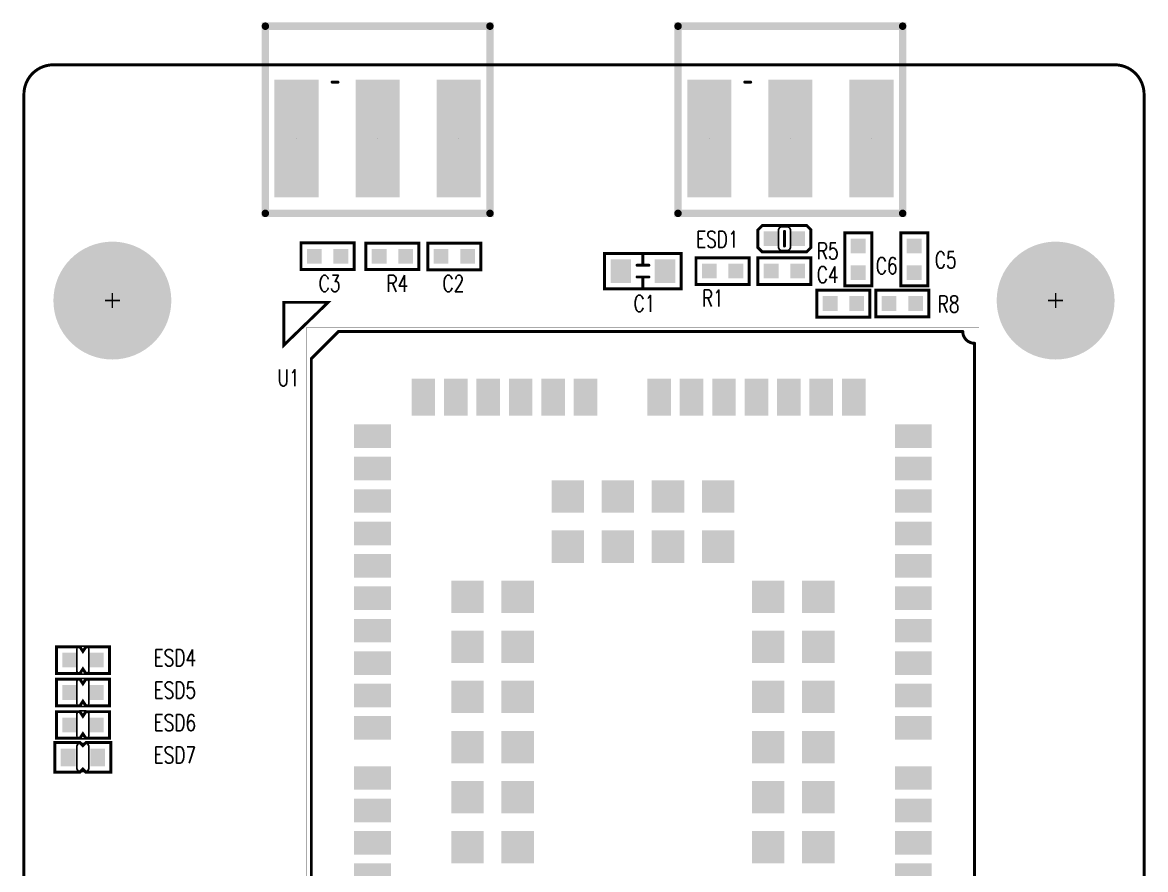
# Model space of a CAD drawing. Extents: x -0.1 to 38, y -0.1 to 57.4.
# Drawn here: x -0.05 to 38.05, y 28.69 to 57.44 of the extents above; entities that cross this region are included whole.
import ezdxf
from ezdxf.enums import TextEntityAlignment as Align

# ---------------------------------------------------------------- set-up
doc = ezdxf.new("R2010")
doc.units = 0
doc.linetypes.add('KEEPOUT_00001000$0', pattern=[2, 1, 1])
for name, color, linetype in [('BOARD_OUTLINE_00', 254, 'CONTINUOUS'), ('DRIL_NPLTE_THRU_01', 176, 'CONTINUOUS'), ('DRIL_NPLTE_THRU_02', 136, 'CONTINUOUS'), ('DRIL_NPLTE_THRU_03', 255, 'CONTINUOUS'), ('DRIL_NPLTE_THRU_04', 16, 'CONTINUOUS'), ('DRIL_PLTE_THRU_01', 176, 'CONTINUOUS'), ('DRIL_PLTE_THRU_02', 136, 'CONTINUOUS'), ('DRIL_PLTE_THRU_03', 255, 'CONTINUOUS'), ('DRIL_PLTE_THRU_04', 16, 'CONTINUOUS'), ('DRIL_SYMBOL', 254, 'CONTINUOUS'), ('KEEPOUT_01', 130, 'CONTINUOUS'), ('PADS_BOT', 1, 'CONTINUOUS'), ('PADS_INNER', 5, 'CONTINUOUS'), ('PADS_TOP', 5, 'CONTINUOUS'), ('PADS_XR_21', 176, 'CONTINUOUS'), ('PADS_XR_23', 183, 'CONTINUOUS'), ('PART_NAME_01', 254, 'CONTINUOUS'), ('PART_TOP_2DLINE_00', 254, 'CONTINUOUS'), ('PART_TOP_2DLINE_01', 254, 'CONTINUOUS'), ('PART_TOP_2DLINE_26', 254, 'CONTINUOUS'), ('PART_TOP_2DLINE_27', 43, 'CONTINUOUS'), ('PART_TOP_COPPER_26', 254, 'CONTINUOUS')]:
    doc.layers.add(name, color=color, linetype=linetype)
doc.styles.add('W0$1', font='simplex', dxfattribs={"width": 0.75})

# ---------------------------------------------------------------- blocks, each defined once
blk = doc.blocks.new('SMOOTH_0$1')
at = {"const_width": 0.05}
blk.add_lwpolyline([(-0.025, 0, 1), (0.025, 0, 1)], format="xyb", close=True, dxfattribs=at)
blk = doc.blocks.new('BOARD_27')
at = {"layer": 'BOARD_OUTLINE_00', "const_width": 0.1}
blk.add_lwpolyline([(-1, 1, 0.414214), (0, 0), (24, 0, 0.414214), (25, 1), (25, 16), (30, 16, 0.414214), (31, 17), (31, 55, 0.414214), (30, 56), (-6, 56, 0.414214), (-7, 55), (-7, 17, 0.414214), (-6, 16), (-1, 16)], format="xyb", close=True, dxfattribs=at)
at = {"layer": 'BOARD_OUTLINE_00'}
for p in [(-1, 1), (0, 0)]:
    blk.add_blockref('SMOOTH_0$1', p, dxfattribs=at)
blk = doc.blocks.new('PART_BODY_TOP_1')
at = {"layer": 'PART_TOP_2DLINE_00', "const_width": 0.1}
blk.add_lwpolyline([(-1.3, 0.6), (1.3, 0.6), (1.3, -0.6), (-1.3, -0.6)], close=True, dxfattribs=at)
for points in [[(0, 0.6), (0, 0.2)], [(-0.2, 0.2), (0.2, 0.2)], [(-0.2, -0.2), (0.2, -0.2)], [(0, -0.6), (0, -0.2)]]:
    blk.add_lwpolyline(points, dxfattribs=at)
at = {"layer": 'PART_TOP_2DLINE_00'}
for p in [(-1.3, 0.6), (0, 0.6), (1.3, 0.6), (-0.2, 0.2), (0, 0.2), (0.2, 0.2), (-0.2, -0.2), (0, -0.2), (0.2, -0.2), (-1.3, -0.6), (0, -0.6), (1.3, -0.6)]:
    blk.add_blockref('SMOOTH_0$1', p, dxfattribs=at)
blk = doc.blocks.new('DRIL_HOLE_0')
blk.add_lwpolyline([(0, 0, 1), (0, 0, 1)], format="xyb", close=True)
blk = doc.blocks.new('PAD_0')
blk.add_lwpolyline([(0, 0, 1), (0, 0, 1)], format="xyb", close=True)
blk = doc.blocks.new('PAD_1')
at = {"const_width": 0.7}
blk.add_lwpolyline([(-0.4, 0), (0.4, 0)], dxfattribs=at)
blk = doc.blocks.new('STK_TOP_5')
at = {"layer": 'DRIL_PLTE_THRU_01'}
blk.add_blockref('DRIL_HOLE_0', (0, 0), dxfattribs=at)
at = {"layer": 'DRIL_PLTE_THRU_02'}
blk.add_blockref('DRIL_HOLE_0', (0, 0), dxfattribs=at)
at = {"layer": 'DRIL_PLTE_THRU_03'}
blk.add_blockref('DRIL_HOLE_0', (0, 0), dxfattribs=at)
at = {"layer": 'DRIL_PLTE_THRU_04'}
blk.add_blockref('DRIL_HOLE_0', (0, 0), dxfattribs=at)
at = {"layer": 'PADS_BOT'}
blk.add_blockref('PAD_0', (0, 0), dxfattribs=at)
at = {"layer": 'PADS_INNER'}
blk.add_blockref('PAD_0', (0, 0), dxfattribs=at)
at = {"layer": 'PADS_TOP', "rotation": 90}
blk.add_blockref('PAD_1', (0, 0), dxfattribs=at)
blk = doc.blocks.new('SYM_TOP_2')
for name, p in [('PART_BODY_TOP_1', (0, 0)), ('STK_TOP_5', (-0.75, 0)), ('STK_TOP_5', (0.75, 0))]:
    blk.add_blockref(name, p)
blk = doc.blocks.new('PART_TOP_0')
blk.add_blockref('SYM_TOP_2', (0, 0))
at = {"layer": 'PART_NAME_01', "style": 'W0$1', "width": 0.75}
blk.add_text('C1', height=0.56, rotation=180, dxfattribs=at).set_placement((-0.05, 1.1), align=Align.MIDDLE_CENTER)
blk = doc.blocks.new('PART_BODY_TOP_2')
at = {"layer": 'PART_TOP_2DLINE_01', "const_width": 0.1}
blk.add_lwpolyline([(-0.9, -0.46), (0.9, -0.46), (0.9, 0.45), (-0.9, 0.45)], close=True, dxfattribs=at)
at = {"layer": 'PART_TOP_2DLINE_01'}
for p in [(-0.9, 0.45), (0.9, 0.45), (-0.9, -0.46), (0.9, -0.46)]:
    blk.add_blockref('SMOOTH_0$1', p, dxfattribs=at)
blk = doc.blocks.new('PAD_2')
at = {"const_width": 0.5}
blk.add_lwpolyline([(-0.25, 0), (0.25, 0)], dxfattribs=at)
blk = doc.blocks.new('STK_TOP_21')
at = {"layer": 'DRIL_PLTE_THRU_01'}
blk.add_blockref('DRIL_HOLE_0', (0, 0), dxfattribs=at)
at = {"layer": 'DRIL_PLTE_THRU_02'}
blk.add_blockref('DRIL_HOLE_0', (0, 0), dxfattribs=at)
at = {"layer": 'DRIL_PLTE_THRU_03'}
blk.add_blockref('DRIL_HOLE_0', (0, 0), dxfattribs=at)
at = {"layer": 'DRIL_PLTE_THRU_04'}
blk.add_blockref('DRIL_HOLE_0', (0, 0), dxfattribs=at)
at = {"layer": 'PADS_BOT'}
blk.add_blockref('PAD_0', (0, 0), dxfattribs=at)
at = {"layer": 'PADS_INNER'}
blk.add_blockref('PAD_0', (0, 0), dxfattribs=at)
at = {"layer": 'PADS_TOP'}
blk.add_blockref('PAD_2', (0, 0), dxfattribs=at)
blk = doc.blocks.new('SYM_TOP_3')
for name, p in [('PART_BODY_TOP_2', (0, 0)), ('STK_TOP_21', (-0.45, 0)), ('STK_TOP_21', (0.45, 0))]:
    blk.add_blockref(name, p)
blk = doc.blocks.new('PART_TOP_10')
blk.add_blockref('SYM_TOP_3', (0, 0))
at = {"layer": 'PART_NAME_01', "style": 'W0$1', "width": 0.75}
blk.add_text('C2', height=0.56, dxfattribs=at).set_placement((-0.4, -1.2))
blk = doc.blocks.new('PART_TOP_21')
blk.add_blockref('SYM_TOP_3', (0, 0))
at = {"layer": 'PART_NAME_01', "style": 'W0$1', "width": 0.75}
blk.add_text('C3', height=0.56, rotation=180, dxfattribs=at).set_placement((0.3, 1.2))
blk = doc.blocks.new('PART_TOP_23')
blk.add_blockref('SYM_TOP_3', (0, 0))
at = {"layer": 'PART_NAME_01', "style": 'W0$1', "width": 0.75}
blk.add_text('C4', height=0.56, dxfattribs=at).set_placement((-0.9, 0.7))
blk = doc.blocks.new('PART_TOP_24')
blk.add_blockref('SYM_TOP_3', (0, 0))
at = {"layer": 'PART_NAME_01', "style": 'W0$1', "width": 0.75}
blk.add_text('C5', height=0.56, rotation=270, dxfattribs=at).set_placement((-0.3, -0.7))
blk = doc.blocks.new('PART_TOP_25')
blk.add_blockref('SYM_TOP_3', (0, 0))
at = {"layer": 'PART_NAME_01', "style": 'W0$1', "width": 0.75}
blk.add_text('C6', height=0.56, rotation=270, dxfattribs=at).set_placement((-0.5, -0.6))
blk = doc.blocks.new('PART_BODY_TOP_9')
at = {"layer": 'KEEPOUT_01', "linetype": 'KEEPOUT_00001000$0'}
blk.add_lwpolyline([(-0.2, 0.3, -0.414214), (-0.1, 0.4), (0.1, 0.4, -0.414214), (0.2, 0.3), (0.2, -0.3, -0.414214), (0.1, -0.4), (-0.1, -0.4, -0.414214), (-0.2, -0.3)], format="xyb", close=True, dxfattribs=at)
at = {"layer": 'PART_TOP_2DLINE_00', "const_width": 0.1}
blk.add_lwpolyline([(-0.75, 0.45), (-0.9, 0.3), (-0.9, -0.3), (-0.75, -0.45), (0.75, -0.45), (0.9, -0.3), (0.9, 0.3), (0.75, 0.45)], close=True, dxfattribs=at)
blk.add_lwpolyline([(0, -0.25), (0, 0.25)], dxfattribs=at)
at = {"layer": 'PART_TOP_2DLINE_00'}
for p in [(-0.75, 0.45), (0.75, 0.45), (-0.9, 0.3), (0, 0.25), (0.9, 0.3), (-0.9, -0.3), (0, -0.25), (0.9, -0.3), (-0.75, -0.45), (0.75, -0.45)]:
    blk.add_blockref('SMOOTH_0$1', p, dxfattribs=at)
blk = doc.blocks.new('SYM_TOP_10')
for name, p in [('PART_BODY_TOP_9', (0, 0)), ('STK_TOP_21', (-0.45, 0)), ('STK_TOP_21', (0.45, 0))]:
    blk.add_blockref(name, p)
blk = doc.blocks.new('PART_TOP_34')
blk.add_blockref('SYM_TOP_10', (0, 0))
at = {"layer": 'PART_NAME_01', "style": 'W0$1', "width": 0.75}
blk.add_text('ESD1', height=0.56, rotation=180, dxfattribs=at).set_placement((3, 0.3))
blk = doc.blocks.new('PART_BODY_TOP_10')
at = {"layer": 'KEEPOUT_01', "linetype": 'KEEPOUT_00001000$0'}
blk.add_lwpolyline([(-0.2, 0.375, -0.414214), (-0.1, 0.475), (0.1, 0.475, -0.414214), (0.2, 0.375), (0.2, -0.375, -0.414214), (0.1, -0.475), (-0.1, -0.475, -0.414214), (-0.2, -0.375)], format="xyb", close=True, dxfattribs=at)
at = {"layer": 'PART_TOP_2DLINE_00', "const_width": 0.1}
blk.add_lwpolyline([(-0.9, 0.45), (-0.9, -0.45), (-0.1, -0.45), (0, -0.3), (0.1, -0.45), (0.9, -0.45), (0.9, 0.45), (0.1, 0.45), (0, 0.3), (-0.1, 0.45)], close=True, dxfattribs=at)
at = {"layer": 'PART_TOP_2DLINE_00'}
for p in [(-0.9, 0.45), (-0.1, 0.45), (0.1, 0.45), (0.9, 0.45), (0, 0.3), (0, -0.3), (-0.9, -0.45), (-0.1, -0.45), (0.1, -0.45), (0.9, -0.45)]:
    blk.add_blockref('SMOOTH_0$1', p, dxfattribs=at)
blk = doc.blocks.new('SYM_TOP_11')
for name, p in [('PART_BODY_TOP_10', (0, 0)), ('STK_TOP_21', (-0.45, 0)), ('STK_TOP_21', (0.45, 0))]:
    blk.add_blockref(name, p)
blk = doc.blocks.new('PART_TOP_37')
blk.add_blockref('SYM_TOP_11', (0, 0))
at = {"layer": 'PART_NAME_01', "style": 'W0$1', "width": 0.75}
blk.add_text('ESD4', height=0.56, rotation=180, dxfattribs=at).set_placement((-2.4, 0.2))
blk = doc.blocks.new('PART_TOP_38')
blk.add_blockref('SYM_TOP_11', (0, 0))
at = {"layer": 'PART_NAME_01', "style": 'W0$1', "width": 0.75}
blk.add_text('ESD5', height=0.56, rotation=180, dxfattribs=at).set_placement((-2.4, 0.2))
blk = doc.blocks.new('PART_TOP_39')
blk.add_blockref('SYM_TOP_11', (0, 0))
at = {"layer": 'PART_NAME_01', "style": 'W0$1', "width": 0.75}
blk.add_text('ESD6', height=0.56, rotation=180, dxfattribs=at).set_placement((-2.4, 0.2))
blk = doc.blocks.new('PART_BODY_TOP_11')
at = {"layer": 'KEEPOUT_01', "linetype": 'KEEPOUT_00001000$0'}
blk.add_lwpolyline([(-0.2, 0.375, -0.414214), (-0.1, 0.475), (0.1, 0.475, -0.414214), (0.2, 0.375), (0.2, -0.375, -0.414214), (0.1, -0.475), (-0.1, -0.475, -0.414214), (-0.2, -0.375)], format="xyb", close=True, dxfattribs=at)
at = {"layer": 'PART_TOP_2DLINE_00', "const_width": 0.1}
blk.add_lwpolyline([(-0.95, 0.5), (-0.95, -0.5), (-0.1, -0.5), (0, -0.4), (0.1, -0.5), (0.95, -0.5), (0.95, 0.5), (0.1, 0.5), (0, 0.4), (-0.1, 0.5)], close=True, dxfattribs=at)
at = {"layer": 'PART_TOP_2DLINE_00'}
for p in [(-0.95, 0.5), (-0.1, 0.5), (0, 0.4), (0.1, 0.5), (0.95, 0.5), (0, -0.4), (-0.95, -0.5), (-0.1, -0.5), (0.1, -0.5), (0.95, -0.5)]:
    blk.add_blockref('SMOOTH_0$1', p, dxfattribs=at)
blk = doc.blocks.new('PAD_6')
at = {"const_width": 0.5}
blk.add_lwpolyline([(-0.3, 0), (0.3, 0)], dxfattribs=at)
blk = doc.blocks.new('STK_TOP_149')
at = {"layer": 'DRIL_PLTE_THRU_01'}
blk.add_blockref('DRIL_HOLE_0', (0, 0), dxfattribs=at)
at = {"layer": 'DRIL_PLTE_THRU_02'}
blk.add_blockref('DRIL_HOLE_0', (0, 0), dxfattribs=at)
at = {"layer": 'DRIL_PLTE_THRU_03'}
blk.add_blockref('DRIL_HOLE_0', (0, 0), dxfattribs=at)
at = {"layer": 'DRIL_PLTE_THRU_04'}
blk.add_blockref('DRIL_HOLE_0', (0, 0), dxfattribs=at)
at = {"layer": 'PADS_BOT'}
blk.add_blockref('PAD_0', (0, 0), dxfattribs=at)
at = {"layer": 'PADS_INNER'}
blk.add_blockref('PAD_0', (0, 0), dxfattribs=at)
at = {"layer": 'PADS_TOP', "rotation": 90}
blk.add_blockref('PAD_6', (0, 0), dxfattribs=at)
blk = doc.blocks.new('SYM_TOP_12')
for name, p in [('PART_BODY_TOP_11', (0, 0)), ('STK_TOP_149', (-0.5, 0)), ('STK_TOP_149', (0.5, 0))]:
    blk.add_blockref(name, p)
blk = doc.blocks.new('PART_TOP_40')
blk.add_blockref('SYM_TOP_12', (0, 0))
at = {"layer": 'PART_NAME_01', "style": 'W0$1', "width": 0.75}
blk.add_text('ESD7', height=0.56, rotation=180, dxfattribs=at).set_placement((-2.4, 0.2))
blk = doc.blocks.new('PART_BODY_TOP_17')
at = {"layer": 'PART_TOP_2DLINE_01', "const_width": 0.1}
blk.add_lwpolyline([(-0.9, 0.45), (0.9, 0.45), (0.9, -0.45), (-0.9, -0.45)], close=True, dxfattribs=at)
at = {"layer": 'PART_TOP_2DLINE_01'}
for p in [(-0.9, 0.45), (0.9, 0.45), (-0.9, -0.45), (0.9, -0.45)]:
    blk.add_blockref('SMOOTH_0$1', p, dxfattribs=at)
blk = doc.blocks.new('SYM_TOP_18')
for name, p in [('PART_BODY_TOP_17', (0, 0)), ('STK_TOP_21', (-0.45, 0)), ('STK_TOP_21', (0.45, 0))]:
    blk.add_blockref(name, p)
blk = doc.blocks.new('PART_TOP_51')
blk.add_blockref('SYM_TOP_18', (0, 0))
at = {"layer": 'PART_NAME_01', "style": 'W0$1', "width": 0.75}
blk.add_text('R1', height=0.56, dxfattribs=at).set_placement((-0.7, -1.2))
blk = doc.blocks.new('PART_TOP_79')
blk.add_blockref('SYM_TOP_18', (0, 0))
at = {"layer": 'PART_NAME_01', "style": 'W0$1', "width": 0.75}
blk.add_text('R4', height=0.56, dxfattribs=at).set_placement((-0.2, -1.2))
blk = doc.blocks.new('PART_TOP_80')
blk.add_blockref('SYM_TOP_18', (0, 0))
at = {"layer": 'PART_NAME_01', "style": 'W0$1', "width": 0.75}
blk.add_text('R5', height=0.56, dxfattribs=at).set_placement((1.1, 0.4))
blk = doc.blocks.new('PART_TOP_83')
blk.add_blockref('SYM_TOP_18', (0, 0))
at = {"layer": 'PART_NAME_01', "style": 'W0$1', "width": 0.75}
blk.add_text('R8', height=0.56, dxfattribs=at).set_placement((1.2, -0.3))
blk = doc.blocks.new('SMOOTH_0$01')
at = {"const_width": 0.005}
blk.add_lwpolyline([(-0.0025, 0, 1), (0.0025, 0, 1)], format="xyb", close=True, dxfattribs=at)
blk = doc.blocks.new('PART_BODY_TOP_18')
at = {"layer": 'PART_TOP_2DLINE_26', "const_width": 0.1}
blk.add_lwpolyline([(-11.25, 12.33), (-10.33, 13.25), (10.85, 13.25, 0.414214), (11.25, 12.85), (11.25, -12.85, 0.414214), (10.85, -13.25), (-10.85, -13.25, 0.414214), (-11.25, -12.85)], format="xyb", close=True, dxfattribs=at)
at = {"layer": 'PART_TOP_2DLINE_27', "const_width": 0.01}
blk.add_lwpolyline([(-11.4, -13.4), (11.4, -13.4), (11.4, 13.4), (-11.4, 13.4)], close=True, dxfattribs=at)
at = {"layer": 'PART_TOP_COPPER_26', "const_width": 0.1}
blk.add_lwpolyline([(-12.18, 14.24), (-10.68, 14.24), (-12.18, 12.79)], close=True, dxfattribs=at)
at = {"layer": 'PART_TOP_2DLINE_26'}
for p in [(-10.33, 13.25), (10.85, 13.25), (11.25, 12.85), (-11.25, 12.33), (-11.25, -12.85), (11.25, -12.85), (-10.85, -13.25), (10.85, -13.25)]:
    blk.add_blockref('SMOOTH_0$1', p, dxfattribs=at)
at = {"layer": 'PART_TOP_2DLINE_27'}
for p in [(-11.4, 13.4), (11.4, 13.4), (-11.4, -13.4), (11.4, -13.4)]:
    blk.add_blockref('SMOOTH_0$01', p, dxfattribs=at)
at = {"layer": 'PART_TOP_COPPER_26'}
for p in [(-12.18, 14.24), (-10.68, 14.24), (-12.18, 12.79)]:
    blk.add_blockref('SMOOTH_0$1', p, dxfattribs=at)
blk = doc.blocks.new('PAD_9')
at = {"const_width": 0.8}
blk.add_lwpolyline([(-0.625, 0), (0.625, 0)], dxfattribs=at)
blk = doc.blocks.new('PAD_10')
at = {"const_width": 0.7}
blk.add_lwpolyline([(-0.575, 0), (0.575, 0)], dxfattribs=at)
blk = doc.blocks.new('STK_TOP_152')
at = {"layer": 'DRIL_PLTE_THRU_01'}
blk.add_blockref('DRIL_HOLE_0', (0, 0), dxfattribs=at)
at = {"layer": 'DRIL_PLTE_THRU_02'}
blk.add_blockref('DRIL_HOLE_0', (0, 0), dxfattribs=at)
at = {"layer": 'DRIL_PLTE_THRU_03'}
blk.add_blockref('DRIL_HOLE_0', (0, 0), dxfattribs=at)
at = {"layer": 'DRIL_PLTE_THRU_04'}
blk.add_blockref('DRIL_HOLE_0', (0, 0), dxfattribs=at)
at = {"layer": 'PADS_BOT'}
blk.add_blockref('PAD_0', (0, 0), dxfattribs=at)
at = {"layer": 'PADS_INNER'}
blk.add_blockref('PAD_0', (0, 0), dxfattribs=at)
at = {"layer": 'PADS_TOP'}
blk.add_blockref('PAD_10', (0, 0), dxfattribs=at)
at = {"layer": 'PADS_XR_21'}
blk.add_blockref('PAD_9', (0, 0), dxfattribs=at)
at = {"layer": 'PADS_XR_23'}
blk.add_blockref('PAD_10', (0, 0), dxfattribs=at)
blk = doc.blocks.new('STK_TOP_153')
at = {"layer": 'DRIL_PLTE_THRU_01'}
blk.add_blockref('DRIL_HOLE_0', (0, 0), dxfattribs=at)
at = {"layer": 'DRIL_PLTE_THRU_02'}
blk.add_blockref('DRIL_HOLE_0', (0, 0), dxfattribs=at)
at = {"layer": 'DRIL_PLTE_THRU_03'}
blk.add_blockref('DRIL_HOLE_0', (0, 0), dxfattribs=at)
at = {"layer": 'DRIL_PLTE_THRU_04'}
blk.add_blockref('DRIL_HOLE_0', (0, 0), dxfattribs=at)
at = {"layer": 'PADS_BOT'}
blk.add_blockref('PAD_0', (0, 0), dxfattribs=at)
at = {"layer": 'PADS_INNER'}
blk.add_blockref('PAD_0', (0, 0), dxfattribs=at)
at = {"layer": 'PADS_TOP', "rotation": 90}
blk.add_blockref('PAD_10', (0, 0), dxfattribs=at)
at = {"layer": 'PADS_XR_21', "rotation": 90}
blk.add_blockref('PAD_9', (0, 0), dxfattribs=at)
at = {"layer": 'PADS_XR_23', "rotation": 90}
blk.add_blockref('PAD_10', (0, 0), dxfattribs=at)
blk = doc.blocks.new('PAD_11')
at = {"const_width": 1.1}
blk.add_lwpolyline([(-0.55, 0), (0.55, 0)], dxfattribs=at)
blk = doc.blocks.new('PAD_12')
at = {"const_width": 1}
blk.add_lwpolyline([(-0.5, 0), (0.5, 0)], dxfattribs=at)
blk = doc.blocks.new('STK_TOP_151')
at = {"layer": 'DRIL_PLTE_THRU_01'}
blk.add_blockref('DRIL_HOLE_0', (0, 0), dxfattribs=at)
at = {"layer": 'DRIL_PLTE_THRU_02'}
blk.add_blockref('DRIL_HOLE_0', (0, 0), dxfattribs=at)
at = {"layer": 'DRIL_PLTE_THRU_03'}
blk.add_blockref('DRIL_HOLE_0', (0, 0), dxfattribs=at)
at = {"layer": 'DRIL_PLTE_THRU_04'}
blk.add_blockref('DRIL_HOLE_0', (0, 0), dxfattribs=at)
at = {"layer": 'PADS_BOT'}
blk.add_blockref('PAD_0', (0, 0), dxfattribs=at)
at = {"layer": 'PADS_INNER'}
blk.add_blockref('PAD_0', (0, 0), dxfattribs=at)
at = {"layer": 'PADS_TOP'}
blk.add_blockref('PAD_12', (0, 0), dxfattribs=at)
at = {"layer": 'PADS_XR_21'}
blk.add_blockref('PAD_11', (0, 0), dxfattribs=at)
at = {"layer": 'PADS_XR_23'}
blk.add_blockref('PAD_12', (0, 0), dxfattribs=at)
blk = doc.blocks.new('SYM_TOP_19')
for name, p in [('PART_BODY_TOP_18', (0, 0)), ('STK_TOP_153', (-7.45, 11.025)), ('STK_TOP_153', (-6.35, 11.025)), ('STK_TOP_153', (-5.25, 11.025)), ('STK_TOP_153', (-4.15, 11.025)), ('STK_TOP_153', (-3.05, 11.025)), ('STK_TOP_153', (-1.95, 11.025)), ('STK_TOP_153', (0.55, 11.025)), ('STK_TOP_153', (1.65, 11.025)), ('STK_TOP_153', (2.75, 11.025)), ('STK_TOP_153', (3.85, 11.025)), ('STK_TOP_153', (4.95, 11.025)), ('STK_TOP_153', (6.05, 11.025)), ('STK_TOP_153', (7.15, 11.025)), ('STK_TOP_152', (-9.175, 9.7)), ('STK_TOP_152', (9.175, 9.7)), ('STK_TOP_152', (-9.175, 8.6)), ('STK_TOP_152', (9.175, 8.6)), ('STK_TOP_151', (-2.55, 7.65)), ('STK_TOP_151', (-0.85, 7.65)), ('STK_TOP_151', (0.85, 7.65)), ('STK_TOP_151', (2.55, 7.65)), ('STK_TOP_152', (-9.175, 7.5)), ('STK_TOP_152', (9.175, 7.5)), ('STK_TOP_152', (-9.175, 6.4)), ('STK_TOP_151', (-2.55, 5.95)), ('STK_TOP_151', (-0.85, 5.95)), ('STK_TOP_151', (0.85, 5.95)), ('STK_TOP_151', (2.55, 5.95)), ('STK_TOP_152', (9.175, 6.4)), ('STK_TOP_152', (-9.175, 5.3)), ('STK_TOP_152', (9.175, 5.3)), ('STK_TOP_152', (-9.175, 4.2)), ('STK_TOP_151', (-5.95, 4.25)), ('STK_TOP_151', (-4.25, 4.25)), ('STK_TOP_151', (4.25, 4.25)), ('STK_TOP_151', (5.95, 4.25)), ('STK_TOP_152', (9.175, 4.2)), ('STK_TOP_152', (-9.175, 3.1)), ('STK_TOP_152', (9.175, 3.1)), ('STK_TOP_151', (-5.95, 2.55)), ('STK_TOP_151', (-4.25, 2.55)), ('STK_TOP_151', (4.25, 2.55)), ('STK_TOP_151', (5.95, 2.55)), ('STK_TOP_152', (-9.175, 2)), ('STK_TOP_152', (9.175, 2)), ('STK_TOP_152', (-9.175, 0.9)), ('STK_TOP_151', (-5.95, 0.85)), ('STK_TOP_151', (-4.25, 0.85)), ('STK_TOP_151', (4.25, 0.85)), ('STK_TOP_151', (5.95, 0.85)), ('STK_TOP_152', (9.175, 0.9)), ('STK_TOP_152', (-9.175, -0.2)), ('STK_TOP_152', (9.175, -0.2)), ('STK_TOP_151', (-5.95, -0.85)), ('STK_TOP_151', (-4.25, -0.85)), ('STK_TOP_151', (4.25, -0.85)), ('STK_TOP_151', (5.95, -0.85)), ('STK_TOP_152', (-9.175, -1.9)), ('STK_TOP_152', (9.175, -1.9)), ('STK_TOP_151', (-5.95, -2.55)), ('STK_TOP_151', (-4.25, -2.55)), ('STK_TOP_151', (4.25, -2.55)), ('STK_TOP_151', (5.95, -2.55)), ('STK_TOP_152', (-9.175, -3)), ('STK_TOP_152', (9.175, -3)), ('STK_TOP_152', (-9.175, -4.1)), ('STK_TOP_151', (-5.95, -4.25)), ('STK_TOP_151', (-4.25, -4.25)), ('STK_TOP_151', (4.25, -4.25)), ('STK_TOP_151', (5.95, -4.25)), ('STK_TOP_152', (9.175, -4.1)), ('STK_TOP_152', (-9.175, -5.2)), ('STK_TOP_152', (9.175, -5.2)), ('STK_TOP_151', (-2.55, -5.95)), ('STK_TOP_151', (-0.85, -5.95)), ('STK_TOP_151', (0.85, -5.95)), ('STK_TOP_151', (2.55, -5.95)), ('STK_TOP_152', (-9.175, -6.3)), ('STK_TOP_152', (9.175, -6.3)), ('STK_TOP_152', (-9.175, -7.4)), ('STK_TOP_151', (-2.55, -7.65)), ('STK_TOP_151', (-0.85, -7.65)), ('STK_TOP_151', (0.85, -7.65)), ('STK_TOP_151', (2.55, -7.65)), ('STK_TOP_152', (9.175, -7.4)), ('STK_TOP_152', (-9.175, -8.5)), ('STK_TOP_152', (9.175, -8.5)), ('STK_TOP_152', (-9.175, -9.6)), ('STK_TOP_152', (9.175, -9.6)), ('STK_TOP_153', (-7.45, -11.025)), ('STK_TOP_153', (-6.35, -11.025)), ('STK_TOP_153', (-5.25, -11.025)), ('STK_TOP_153', (-4.15, -11.025)), ('STK_TOP_153', (-3.05, -11.025)), ('STK_TOP_153', (-1.95, -11.025)), ('STK_TOP_153', (0.55, -11.025)), ('STK_TOP_153', (1.65, -11.025)), ('STK_TOP_153', (2.75, -11.025)), ('STK_TOP_153', (3.85, -11.025)), ('STK_TOP_153', (4.95, -11.025)), ('STK_TOP_153', (6.05, -11.025)), ('STK_TOP_153', (7.15, -11.025))]:
    blk.add_blockref(name, p)
blk = doc.blocks.new('PART_TOP_85')
blk.add_blockref('SYM_TOP_19', (0, 0))
at = {"layer": 'PART_NAME_01', "style": 'W0$1', "width": 0.75}
blk.add_text('U1', height=0.56, dxfattribs=at).set_placement((-12.4, 11.4))
blk = doc.blocks.new('DRIL_SYMBOL_2')
at = {"layer": 'DRIL_SYMBOL', "const_width": 0.0508}
for points in [[(-0.254, 0), (0.254, 0)], [(0, -0.254), (0, 0.254)]]:
    blk.add_lwpolyline(points, dxfattribs=at)
blk = doc.blocks.new('DRIL_HOLE_2')
at = {"const_width": 1}
blk.add_lwpolyline([(-0.5, 0, 1), (0.5, 0, 1)], format="xyb", close=True, dxfattribs=at)
blk.add_blockref('DRIL_SYMBOL_2', (0, 0))
blk = doc.blocks.new('PAD_16')
at = {"const_width": 1}
blk.add_lwpolyline([(0, -0.5, 1), (0, 0.5, 1)], format="xyb", close=True, dxfattribs=at)
blk = doc.blocks.new('PAD_17')
at = {"const_width": 2}
blk.add_lwpolyline([(0, -1, 1), (0, 1, 1)], format="xyb", close=True, dxfattribs=at)
blk = doc.blocks.new('STK_TOP_231')
at = {"layer": 'DRIL_PLTE_THRU_01'}
blk.add_blockref('DRIL_HOLE_2', (0, 0), dxfattribs=at)
at = {"layer": 'DRIL_PLTE_THRU_02'}
blk.add_blockref('DRIL_HOLE_2', (0, 0), dxfattribs=at)
at = {"layer": 'DRIL_PLTE_THRU_03'}
blk.add_blockref('DRIL_HOLE_2', (0, 0), dxfattribs=at)
at = {"layer": 'DRIL_PLTE_THRU_04'}
blk.add_blockref('DRIL_HOLE_2', (0, 0), dxfattribs=at)
at = {"layer": 'PADS_BOT'}
blk.add_blockref('PAD_16', (0, 0), dxfattribs=at)
at = {"layer": 'PADS_INNER'}
blk.add_blockref('PAD_16', (0, 0), dxfattribs=at)
at = {"layer": 'PADS_TOP'}
blk.add_blockref('PAD_17', (0, 0), dxfattribs=at)
blk = doc.blocks.new('SYM_TOP_27')
blk.add_blockref('STK_TOP_231', (0, 0))
blk = doc.blocks.new('PART_TOP_91')
blk.add_blockref('SYM_TOP_27', (0, 0))
blk = doc.blocks.new('PART_TOP_92')
blk.add_blockref('SYM_TOP_27', (0, 0))
blk = doc.blocks.new('SMOOTH_0$254')
at = {"const_width": 0.127}
blk.add_lwpolyline([(-0.0635, 0, 1), (0.0635, 0, 1)], format="xyb", close=True, dxfattribs=at)
blk = doc.blocks.new('PART_BODY_TOP_21')
at = {"layer": 'PART_TOP_2DLINE_00', "const_width": 0.1}
blk.add_lwpolyline([(-1.344, 1.912), (-1.544, 1.912)], dxfattribs=at)
at = {"layer": 'PART_TOP_2DLINE_01', "const_width": 0.254}
blk.add_lwpolyline([(-3.81, 3.81), (3.81, 3.81), (3.81, -2.54), (-3.81, -2.54)], close=True, dxfattribs=at)
at = {"layer": 'PART_TOP_2DLINE_00'}
for p in [(-1.544, 1.912), (-1.344, 1.912)]:
    blk.add_blockref('SMOOTH_0$1', p, dxfattribs=at)
at = {"layer": 'PART_TOP_2DLINE_01'}
for p in [(-3.81, 3.81), (3.81, 3.81), (-3.81, -2.54), (3.81, -2.54)]:
    blk.add_blockref('SMOOTH_0$254', p, dxfattribs=at)
blk = doc.blocks.new('PAD_18')
blk.add_lwpolyline([(0, 0), (0, 0)])
blk = doc.blocks.new('PAD_19')
at = {"const_width": 1.5}
blk.add_lwpolyline([(-2, 0), (2, 0)], dxfattribs=at)
blk = doc.blocks.new('STK_TOP_200')
at = {"layer": 'DRIL_NPLTE_THRU_01'}
blk.add_blockref('DRIL_HOLE_0', (0, 0), dxfattribs=at)
at = {"layer": 'DRIL_NPLTE_THRU_02'}
blk.add_blockref('DRIL_HOLE_0', (0, 0), dxfattribs=at)
at = {"layer": 'DRIL_NPLTE_THRU_03'}
blk.add_blockref('DRIL_HOLE_0', (0, 0), dxfattribs=at)
at = {"layer": 'DRIL_NPLTE_THRU_04'}
blk.add_blockref('DRIL_HOLE_0', (0, 0), dxfattribs=at)
at = {"layer": 'PADS_BOT'}
blk.add_blockref('PAD_18', (0, 0), dxfattribs=at)
at = {"layer": 'PADS_INNER'}
blk.add_blockref('PAD_0', (0, 0), dxfattribs=at)
at = {"layer": 'PADS_TOP', "rotation": 90}
blk.add_blockref('PAD_19', (0, 0), dxfattribs=at)
blk = doc.blocks.new('PAD_20')
blk.add_lwpolyline([(0, 0), (0, 0)])
blk = doc.blocks.new('STK_TOP_255')
at = {"layer": 'DRIL_NPLTE_THRU_01'}
blk.add_blockref('DRIL_HOLE_0', (0, 0), dxfattribs=at)
at = {"layer": 'DRIL_NPLTE_THRU_02'}
blk.add_blockref('DRIL_HOLE_0', (0, 0), dxfattribs=at)
at = {"layer": 'DRIL_NPLTE_THRU_03'}
blk.add_blockref('DRIL_HOLE_0', (0, 0), dxfattribs=at)
at = {"layer": 'DRIL_NPLTE_THRU_04'}
blk.add_blockref('DRIL_HOLE_0', (0, 0), dxfattribs=at)
at = {"layer": 'PADS_BOT', "rotation": 90}
blk.add_blockref('PAD_20', (0, 0), dxfattribs=at)
at = {"layer": 'PADS_INNER'}
blk.add_blockref('PAD_0', (0, 0), dxfattribs=at)
at = {"layer": 'PADS_TOP', "rotation": 90}
blk.add_blockref('PAD_19', (0, 0), dxfattribs=at)
blk = doc.blocks.new('STK_TOP_199')
at = {"layer": 'DRIL_NPLTE_THRU_01'}
blk.add_blockref('DRIL_HOLE_0', (0, 0), dxfattribs=at)
at = {"layer": 'DRIL_NPLTE_THRU_02'}
blk.add_blockref('DRIL_HOLE_0', (0, 0), dxfattribs=at)
at = {"layer": 'DRIL_NPLTE_THRU_03'}
blk.add_blockref('DRIL_HOLE_0', (0, 0), dxfattribs=at)
at = {"layer": 'DRIL_NPLTE_THRU_04'}
blk.add_blockref('DRIL_HOLE_0', (0, 0), dxfattribs=at)
at = {"layer": 'PADS_BOT', "rotation": 90}
blk.add_blockref('PAD_19', (0, 0), dxfattribs=at)
at = {"layer": 'PADS_INNER'}
blk.add_blockref('PAD_0', (0, 0), dxfattribs=at)
at = {"layer": 'PADS_TOP'}
blk.add_blockref('PAD_18', (0, 0), dxfattribs=at)
blk = doc.blocks.new('SYM_TOP_22')
for name, p in [('PART_BODY_TOP_21', (0, 0)), ('STK_TOP_255', (-2.75, 0)), ('STK_TOP_199', (-2.75, 0)), ('STK_TOP_200', (0, 0)), ('STK_TOP_255', (2.75, 0)), ('STK_TOP_199', (2.75, 0))]:
    blk.add_blockref(name, p)
blk = doc.blocks.new('PART_TOP_98')
blk.add_blockref('SYM_TOP_22', (0, 0))
blk = doc.blocks.new('PART_TOP_99')
blk.add_blockref('SYM_TOP_22', (0, 0))

msp = doc.modelspace()

# ---------------------------------------------------------------- block references
for name, p in [('PART_TOP_98', (12, 53.5)), ('PART_TOP_99', (26, 53.5)), ('BOARD_27', (7, 0)), ('PART_TOP_79', (12.5, 49.5)), ('PART_TOP_10', (14.6, 49.5)), ('PART_TOP_80', (25.8, 49)), ('PART_TOP_51', (23.7, 49)), ('PART_TOP_23', (27.8, 47.9)), ('PART_TOP_83', (29.8, 47.9)), ('PART_TOP_85', (21, 33.7))]:
    msp.add_blockref(name, p)
for name, p, rotation in [('PART_TOP_34', (25.8, 50.1), 180), ('PART_TOP_25', (28.3, 49.4), 90), ('PART_TOP_24', (30.2, 49.4), 90), ('PART_TOP_91', (3, 48), 270), ('PART_TOP_21', (10.3, 49.5), 180), ('PART_TOP_92', (35, 48), 270), ('PART_TOP_0', (21, 49), 180), ('PART_TOP_37', (2, 35.8), 180), ('PART_TOP_38', (2, 34.7), 180), ('PART_TOP_39', (2, 33.6), 180), ('PART_TOP_40', (2, 32.5), 180)]:
    msp.add_blockref(name, p, dxfattribs=dict(rotation=rotation))

doc.saveas('drawing.dxf')
